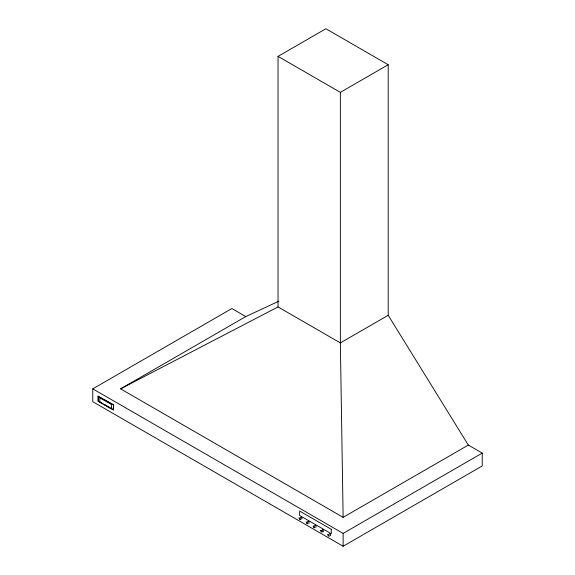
<?xml version="1.0" encoding="UTF-8"?>
<svg xmlns="http://www.w3.org/2000/svg" width="575" height="575" viewBox="0 0 575 575"><rect width="100%" height="100%" fill="white"/><g stroke="black" fill="none" stroke-linecap="round" stroke-linejoin="round"><path stroke-width="0.86" d="M300.387 517.543L301.228 517.119L301.954 517.996L301.954 518.894L301.228 518.93M307.503 521.654L308.344 521.23L309.07 522.1L309.07 523.006L308.344 523.042M314.482 525.679L315.323 525.255L316.042 526.132L316.042 527.031L315.323 527.067M468.323 445.064L343.138 517.342L340.357 342.916L278.041 306.935L278.041 56.379L325.888 28.75L388.204 64.731L388.204 315.287L468.323 445.064L482.238 453.093L482.238 465.944L343.138 546.25L92.762 401.695L92.762 388.851L231.862 308.545L245.769 316.573L278.954 301.142M278.041 56.379L340.357 92.352L388.204 64.731M98.052 396.247L113.677 404.951L113.397 409.903L98.052 401.048L98.052 396.247L113.677 404.951M98.052 401.048L102.163 403.097M343.138 517.342L120.585 388.851L245.769 316.573M388.204 315.287L340.357 342.916L340.357 92.352M92.762 388.851L343.138 533.399L482.238 453.093M120.585 388.851L278.041 306.935M329.245 533.751L330.388 534.082L330.805 535.102L330.388 535.648M322.855 531.415L323.581 531.386L323.272 529.97L322.438 529.489L322.129 530.545M104.47 404.426L109.07 407.086M110.608 407.977L113.677 409.745M343.138 533.399L343.138 546.25M113.397 405.109L113.397 409.903M98.332 396.089L98.332 400.883M299.108 517.96L299.417 519.369L300.56 519.699L300.251 518.291L299.108 517.96M306.223 522.064L306.533 523.48L307.675 523.811L307.373 522.395L306.223 522.064M313.202 526.096L313.512 527.505L314.654 527.836L314.345 526.427L313.202 526.096M320.735 530.445L321.044 531.853L322.187 532.184L321.885 530.775L320.735 530.445M327.851 534.556L328.16 535.965L329.303 536.295L329.001 534.887L327.851 534.556M331.293 529.302L299.654 511.038L299.654 515.473L331.293 533.737L331.293 529.302M111.421 404.52L99.834 397.828L99.834 402.256L111.421 408.947L111.421 404.52"/></g></svg>
